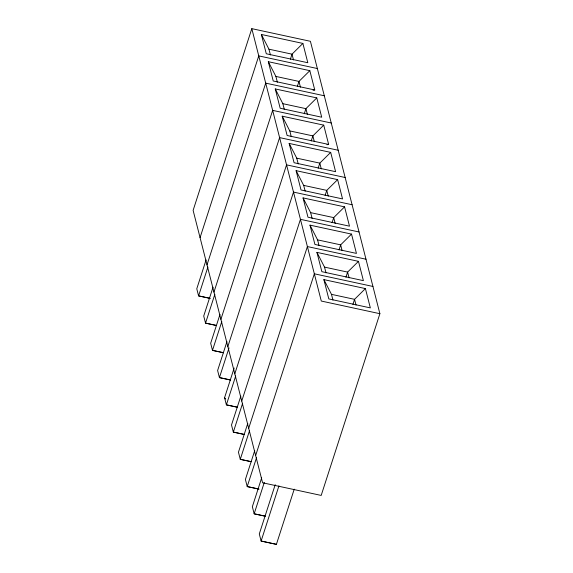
<?xml version="1.0" encoding="UTF-8"?>
<svg xmlns="http://www.w3.org/2000/svg" width="573" height="573" viewBox="0 0 573 573"><rect width="100%" height="100%" fill="white"/><g stroke="black" fill="none" stroke-linecap="round" stroke-linejoin="round"><path stroke-width="0.86" d="M251.812 28.65L193.115 210.377L262.592 482.774L321.188 495.423L379.885 313.696L310.408 41.299L251.812 28.65L321.288 301.047L379.885 313.696M200.063 237.616L258.76 55.889L317.356 68.538M206.094 259.92L196.775 288.785L198.587 295.89L209.632 298.275M207.011 264.855L265.707 83.128L324.304 95.777M207.906 267.032L198.587 295.89L210.398 298.418M213.041 287.159L203.723 316.024L205.535 323.129L216.58 325.514M213.958 292.094L272.655 110.367L331.251 123.016M290.375 59.27L292.022 54.177L302.888 43.426L307.808 62.729L266.28 53.762L261.36 34.459L302.888 43.426M214.854 294.271L205.535 323.129L216.479 325.464M219.989 314.398L210.671 343.263L212.483 350.368L223.527 352.753M220.906 319.333L279.603 137.606L338.199 150.255M297.323 86.516L298.97 81.416L309.835 70.665L314.756 89.968L313.016 90.255M221.801 321.51L212.483 350.368L223.427 352.703M226.937 341.637L217.618 370.502L219.43 377.607L230.475 379.992M227.853 346.579L286.55 164.852L345.147 177.501M304.27 113.755L305.918 108.655L316.783 97.904L321.704 117.207L280.176 108.247L275.255 88.937L316.783 97.904M229.021 347.897L219.43 377.607L230.375 379.949M237.423 407.231L226.378 404.853L224.559 397.741L234.156 368.031M234.801 373.818L293.498 192.091L352.094 204.74M311.218 140.994L312.865 135.894L323.731 125.143L328.651 144.446L326.911 144.74M235.696 375.988L226.378 404.853L237.322 407.188M240.832 396.122L231.506 424.98L233.326 432.092L244.37 434.477M241.749 401.057L300.445 219.33L359.042 231.979M318.165 168.233L319.813 163.133L330.678 152.382L335.599 171.685L294.071 162.725L289.15 143.422L330.678 152.382M242.644 403.227L233.326 432.092L244.27 434.427M247.78 423.361L238.454 452.219L240.273 459.331L251.311 461.716M248.696 428.296L307.393 246.569L365.989 259.218M325.113 195.472L326.76 190.372L337.626 179.621L342.547 198.924L301.018 189.964L296.098 170.661L337.626 179.621M249.592 430.466L240.273 459.331L251.218 461.666M254.727 450.6L245.402 479.458L247.214 486.57L259.111 489.134M255.644 455.535L314.341 273.808L372.937 286.457M332.061 222.711L333.708 217.611L344.574 206.86L349.494 226.17L307.966 217.203L303.045 197.9L344.574 206.86M256.539 457.705L247.214 486.57L258.165 488.905M261.675 477.839L252.349 506.704L254.161 513.809L265.206 516.194M339.008 249.95L340.656 244.85L351.521 234.099L356.442 253.409L314.914 244.442L309.993 225.139L351.521 234.099M264.311 482.402L254.161 513.809L265.113 516.144M275.205 484.708L259.297 533.943L261.109 541.048L276.401 544.35L294.228 489.17M345.956 277.189L347.603 272.096L358.469 261.345L363.389 280.648L321.861 271.681L316.941 252.378L358.469 261.345M278.936 485.875L261.109 541.048L276.401 544.35M352.904 304.428L354.551 299.335L365.416 288.584L370.337 307.887L328.809 298.92L323.888 279.617L365.416 288.584M261.36 34.459L268.952 49.192L292.022 54.177L293.498 59.95M314.756 89.968L273.228 81.001L268.307 61.698L309.835 70.665M268.307 61.698L275.899 76.431L298.97 81.416L300.445 87.189M275.255 88.937L282.847 103.677L305.918 108.655L307.393 114.428M328.651 144.446L287.123 135.486L282.203 116.183L323.731 125.143M282.203 116.183L289.795 130.916L312.865 135.894L314.341 141.667M289.15 143.422L296.742 158.155L319.813 163.133L321.288 168.906M296.098 170.661L303.69 185.394L326.76 190.372L328.236 196.145M303.045 197.9L310.638 212.633L333.708 217.611L335.176 223.391M309.993 225.139L317.585 239.872L340.656 244.85L342.124 250.63M316.941 252.378L324.533 267.111L347.603 272.096L349.072 277.869M323.888 279.617L331.481 294.35L354.551 299.335L356.019 305.108M224.559 397.741L225.726 399.016M268.952 49.192L270.427 54.972M275.899 76.431L277.375 82.211M282.847 103.677L284.323 109.45M289.795 130.916L291.27 136.689M296.742 158.155L298.211 163.928M303.69 185.394L305.158 191.167M310.638 212.633L312.106 218.406M317.585 239.872L319.054 245.645M324.533 267.111L326.001 272.884M331.481 294.35L332.949 300.13"/></g></svg>
